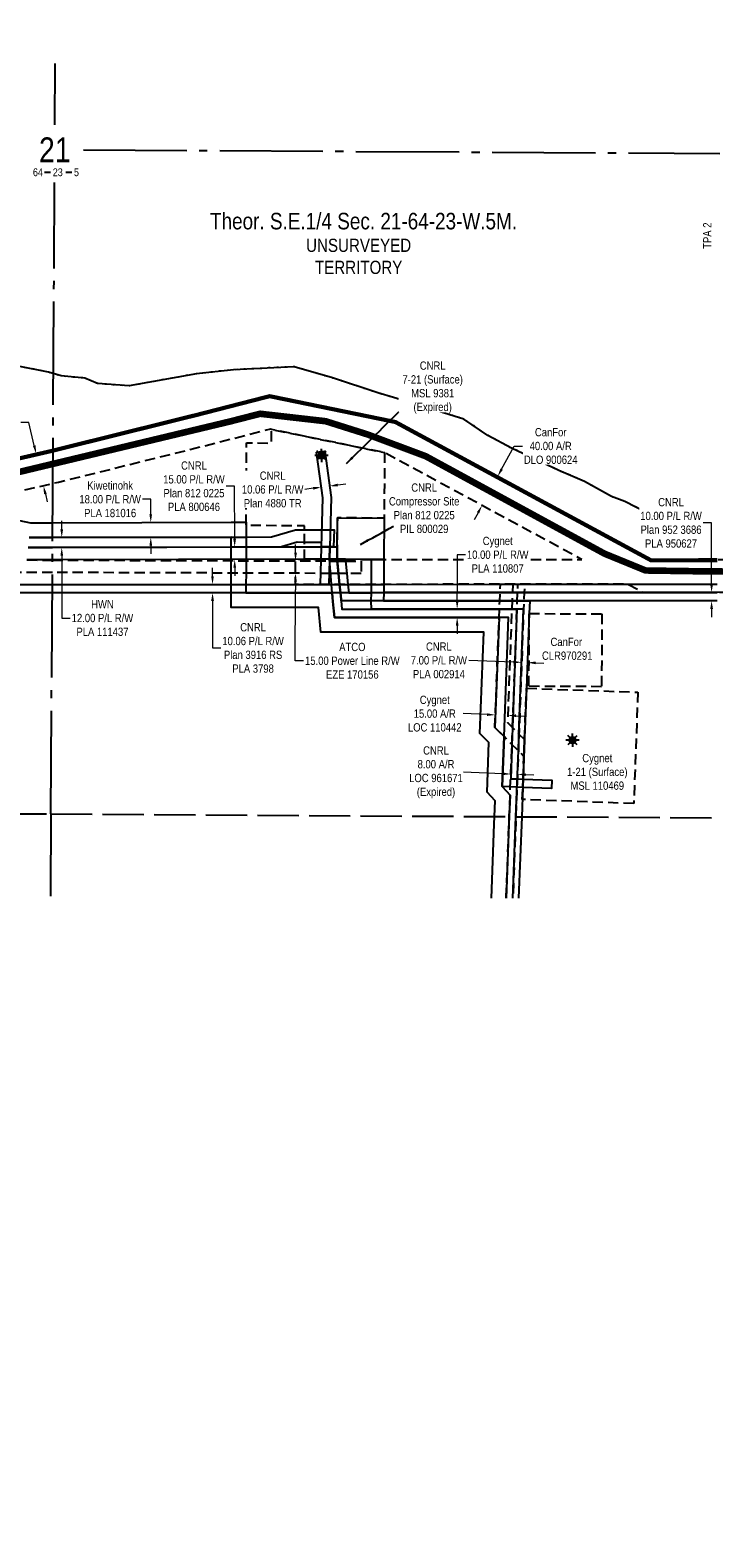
# Model space of a CAD drawing. Extents: x 454172 to 490274, y 6043290 to 6049925.
# Drawn here: x 472997 to 473825, y 6043404 to 6045208 of the extents above; entities that cross this region are included whole.
import ezdxf
from ezdxf.enums import TextEntityAlignment as Align

# ---------------------------------------------------------------- set-up
doc = ezdxf.new("R2010")
doc.units = 0
doc.header["$LTSCALE"] = 5
doc.header["$PDMODE"] = 35
doc.header["$PDSIZE"] = 5
for name, pattern in [('foc-ACCESSROAD', [3.75, 2.5, -1.25]), ('foc-FLOWLINE', [3.75, 2.5, -1.25]), ('foc-QUARTERLINE', [33, 25, -3, 2, -3]), ('foc-UNSURVEYED', [12.5, 10, -2.5]), ('foc-WHEELTRACKS', [2, 0.4, -1.6])]:
    doc.linetypes.add(name, pattern=pattern)
doc.layers.get('Defpoints').update_dxf_attribs({"color": 9})
for name, color, linetype in [('10', 1, 'Continuous'), ('9', 3, 'Continuous'), ('AS-ROADS', 254, 'Continuous'), ('C-SYMBOL', 7, 'Continuous'), ('F-AR', 190, 'foc-ACCESSROAD'), ('F-EZE', 190, 'foc-FLOWLINE'), ('F-RW', 190, 'Continuous'), ('F-WS', 190, 'foc-ACCESSROAD'), ('F-WS-S', 190, 'Continuous'), ('L-QSEC', 8, 'foc-QUARTERLINE'), ('L-SECLBL', 7, 'Continuous'), ('L-UNS-T', 3, 'Continuous'), ('L-USEC', 7, 'foc-UNSURVEYED'), ('P-PROPOSED', 10, 'Continuous'), ('T-WATER-P3', 160, 'foc-WHEELTRACKS')]:
    doc.layers.add(name, color=color, linetype=linetype)
doc.layers.add('AS-TRAPPER-T', color=7, linetype='Continuous', true_color=0xc26100)
for name, color, linetype, lineweight in [('F-AR-T', 190, 'Continuous', 9), ('F-EZE-T', 190, 'Continuous', 9), ('F-RW-T', 190, 'Continuous', 9), ('F-WS-T', 190, 'Continuous', 9)]:
    doc.layers.add(name, color=color, linetype=linetype, lineweight=lineweight)
doc.styles.add('175L', font='ARIALN.TTF', dxfattribs={"height": 20})
doc.styles.add('80CG', font='ARIALN.TTF', dxfattribs={"height": 10})
doc.styles.add('80L', font='ARIALN.TTF', dxfattribs={"height": 10})
doc.styles.add('foc-LtypeFont', font='ARIALN.TTF', dxfattribs={"height": 7.35})
doc.styles.add('SIMPLEX', font='ARIALN.TTF')
doc.linetypes.add('foc-TOPO-flowdirection-NOLINE', pattern='A,0,[">",foc-LtypeFont,S=0.3,R=0,X=0,Y=-0.945],-20,[">",foc-LtypeFont,S=0.3,R=0,X=0,Y=-0.945],0', length=20)
doc.dimstyles.new('Compass 5 000', dxfattribs={"dimscale": 5, "dimtxt": 9, "dimasz": 2, "dimexe": 0.2, "dimexo": 0.0625, "dimgap": 0.5, "dimtad": 0, "dimtih": 1, "dimtoh": 1, "dimzin": 0, "dimdsep": 46, "dimtxsty": '80CG', "dimcen": 0.1, "dimse1": 1, "dimse2": 1, "dimclrd": 256, "dimclrt": 256, "dimaunit": 1, "dimadec": 4, "dimazin": 0, "dimtfac": 0.06, "dimtofl": 0, "dimtmove": 0, "dimatfit": 1, "dimfxl": 0.2, "dimtolj": 1, "dimtzin": 0, "dimlwd": -1, "dimarcsym": 0})

# ---------------------------------------------------------------- blocks, each defined once
blk = doc.blocks.new('L-SECLBL')
at = {"layer": '9', "color": 7}
for p, q in [((-5.1, -27.8), (-12.3, -27.8)), ((20.7, -27.8), (13.5, -27.8))]:
    blk.add_line(p, q, dxfattribs=at)
at = {"layer": '10', "color": 2, "style": 'SIMPLEX'}
blk.add_attdef('SEC', text='', height=30, dxfattribs=at).set_placement((0, 0), align=Align.MIDDLE)
at = {"layer": '10', "color": 5, "style": '80L'}
blk.add_attdef('TWP', text='', height=9.5, dxfattribs=at).set_placement((-14.4, -27.4), align=Align.MIDDLE_RIGHT)
blk.add_attdef('RGE', text='', height=9.5, dxfattribs=at).set_placement((3.6, -27.4), align=Align.MIDDLE_CENTER)
blk.add_attdef('MER', text='', height=9.5, dxfattribs=at).set_placement((23.2, -27.4), align=Align.MIDDLE_LEFT)
blk = doc.blocks.new('*D149')
at = {"layer": 'Defpoints', "color": 0, "transparency": 16777216}
for p in [(473563.6, 6044667.4), (473584.6, 6044656.1), (473565.6, 6044620.9)]:
    blk.add_point(p, dxfattribs=at)
at = {"layer": 'F-AR-T', "transparency": 16777216}
for p, q in [((473568.4, 6044676.2), (473583.5, 6044704.2)), ((473583.5, 6044704.2), (473593.5, 6044704.2)), ((473539.9, 6044623.5), (473535.1, 6044614.7))]:
    blk.add_line(p, q, dxfattribs=at)
for points in [[(473566.9, 6044677), (473569.8, 6044675.4), (473563.6, 6044667.4)], [(473538.4, 6044624.2), (473541.3, 6044622.7), (473544.6, 6044632.2)]]:
    blk.add_solid(points, dxfattribs=at)
at = {"layer": 'F-AR-T', "transparency": 16777216, "insert": (473627.8, 6044704.2), "char_height": 10, "attachment_point": 5, "style": '80CG', "bg_fill": 3, "box_fill_scale": 1.1, "bg_fill_color": 256, "bg_fill_true_color": 13158600, "bg_fill_transparency": 0}
blk.add_mtext('\\A1;CanFor\\P40.00 A/R\\PDLO 900624', dxfattribs=at)
blk = doc.blocks.new('*D167')
at = {"layer": 'Defpoints', "color": 0, "transparency": 16777216}
for p in [(473561, 6044385.6), (473576, 6044385), (473560.8, 6044378.8)]:
    blk.add_point(p, dxfattribs=at)
at = {"layer": 'F-AR-T', "transparency": 16777216}
for p, q in [((473550.8, 6044379.2), (473521.7, 6044380.3)), ((473585.8, 6044377.8), (473595.8, 6044377.4))]:
    blk.add_line(p, q, dxfattribs=at)
for points in [[(473550.9, 6044380.8), (473550.7, 6044377.5), (473560.8, 6044378.8)], [(473585.8, 6044379.5), (473585.7, 6044376.1), (473575.8, 6044378.2)]]:
    blk.add_solid(points, dxfattribs=at)
at = {"layer": 'F-AR-T', "transparency": 16777216, "insert": (473487.4, 6044380.3), "char_height": 10, "attachment_point": 5, "style": '80CG'}
blk.add_mtext('\\A1;Cygnet\\P15.00 A/R\\PLOC 110442', dxfattribs=at)
blk = doc.blocks.new('*D170')
at = {"layer": 'Defpoints', "color": 0, "transparency": 16777216}
for p in [(473582.6, 6044389.4), (473590.6, 6044389.1), (473579.6, 6044307.2)]:
    blk.add_point(p, dxfattribs=at)
at = {"layer": 'F-AR-T', "transparency": 16777216}
for p, q in [((473569.6, 6044307.5), (473522.4, 6044309.3)), ((473597.5, 6044306.5), (473607.5, 6044306.1))]:
    blk.add_line(p, q, dxfattribs=at)
for points in [[(473569.6, 6044309.2), (473569.5, 6044305.9), (473579.6, 6044307.2)], [(473597.6, 6044308.1), (473597.5, 6044304.8), (473587.6, 6044306.9)]]:
    blk.add_solid(points, dxfattribs=at)
at = {"layer": 'F-AR-T', "transparency": 16777216, "insert": (473488.9, 6044309.3), "char_height": 10, "attachment_point": 5, "style": '80CG'}
blk.add_mtext('\\A1;CNRL\\P8.00 A/R\\PLOC 961671\\P(Expired)', dxfattribs=at)
blk = doc.blocks.new('*D171')
at = {"layer": 'Defpoints', "color": 0, "transparency": 16777216}
for p in [(473004.7, 6044694.9), (472923.2, 6044676.2), (472932.2, 6044637.2)]:
    blk.add_point(p, dxfattribs=at)
at = {"layer": 'F-AR-T', "transparency": 16777216}
for p, q in [((472996, 6044732.6), (472986, 6044732.6)), ((473002.4, 6044704.7), (472996, 6044732.6)), ((473015.9, 6044646.2), (473018.1, 6044636.5))]:
    blk.add_line(p, q, dxfattribs=at)
for points in [[(473004.1, 6044705), (473000.8, 6044704.3), (473004.7, 6044694.9)], [(473017.5, 6044646.6), (473014.2, 6044645.8), (473013.6, 6044656)]]:
    blk.add_solid(points, dxfattribs=at)
at = {"layer": 'F-AR-T', "transparency": 16777216, "insert": (472951.7, 6044732.6), "char_height": 10, "attachment_point": 5, "style": '80CG'}
blk.add_mtext('\\A1;CanFor\\P40.00 A/R\\PDLO 900624', dxfattribs=at)
blk = doc.blocks.new('*D43')
at = {"layer": 'Defpoints', "color": 0, "transparency": 16777216}
for p in [(473278.6, 6044565.3), (473278.5, 6044550.3), (473318.8, 6044550.2)]:
    blk.add_point(p, dxfattribs=at)
at = {"layer": 'F-EZE-T', "transparency": 16777216}
for p, q in [((473318.9, 6044575.2), (473318.9, 6044585.2)), ((473318.4, 6044444.3), (473318.7, 6044530.2)), ((473318.8, 6044540.2), (473318.7, 6044530.2)), ((473328.4, 6044444.3), (473318.4, 6044444.3))]:
    blk.add_line(p, q, dxfattribs=at)
for points in [[(473317.2, 6044575.2), (473320.5, 6044575.2), (473318.8, 6044565.2)], [(473317.1, 6044540.2), (473320.4, 6044540.2), (473318.8, 6044550.2)]]:
    blk.add_solid(points, dxfattribs=at)
at = {"layer": 'F-EZE-T', "transparency": 16777216, "insert": (473387.6, 6044444.3), "char_height": 10, "attachment_point": 5, "style": '80CG'}
blk.add_mtext('\\A1;ATCO\\P15.00 Power Line R/W\\PEZE 170156', dxfattribs=at)
blk = doc.blocks.new('*D80')
at = {"layer": 'Defpoints', "color": 0, "transparency": 16777216}
for p in [(473167.4, 6044536.6), (473167.4, 6044526.6), (473218.3, 6044526.6)]:
    blk.add_point(p, dxfattribs=at)
at = {"layer": 'F-RW-T', "transparency": 16777216}
for p, q in [((473218.3, 6044546.6), (473218.3, 6044556.6)), ((473218.3, 6044516.6), (473218.3, 6044459.8)), ((473218.3, 6044459.8), (473228.3, 6044459.8))]:
    blk.add_line(p, q, dxfattribs=at)
for points in [[(473219.9, 6044546.6), (473216.6, 6044546.6), (473218.3, 6044536.6)], [(473220, 6044516.6), (473216.6, 6044516.6), (473218.3, 6044526.6)]]:
    blk.add_solid(points, dxfattribs=at)
at = {"layer": 'F-RW-T', "transparency": 16777216, "insert": (473267.4, 6044459.8), "char_height": 10, "attachment_point": 5, "style": '80CG'}
blk.add_mtext('\\A1;CNRL\\P10.06 P/L R/W\\PPlan 3916 RS\\PPLA 3798', dxfattribs=at)
blk = doc.blocks.new('*D81')
at = {"layer": 'Defpoints', "color": 0, "transparency": 16777216}
for p in [(473279.5, 6044581.9), (473245.1, 6044567), (473279.5, 6044567.1)]:
    blk.add_point(p, dxfattribs=at)
at = {"layer": 'F-RW-T', "transparency": 16777216}
for p, q in [((473244.9, 6044655.5), (473234.9, 6044655.5)), ((473245.1, 6044591.9), (473244.9, 6044655.5)), ((473245.1, 6044557), (473245.2, 6044547))]:
    blk.add_line(p, q, dxfattribs=at)
for points in [[(473246.7, 6044591.9), (473243.4, 6044591.9), (473245.1, 6044581.9)], [(473246.8, 6044557), (473243.5, 6044557), (473245.1, 6044567)]]:
    blk.add_solid(points, dxfattribs=at)
at = {"layer": 'F-RW-T', "transparency": 16777216, "insert": (473195.8, 6044655.5), "char_height": 10, "attachment_point": 5, "style": '80CG'}
blk.add_mtext('\\A1;CNRL\\P15.00 P/L R/W\\PPlan 812 0225\\PPLA 800646', dxfattribs=at)
blk = doc.blocks.new('*D92')
at = {"layer": 'Defpoints', "color": 0, "transparency": 16777216}
for p in [(473592.4, 6044438.5), (473599.5, 6044438.3), (473599.6, 6044442.1)]:
    blk.add_point(p, dxfattribs=at)
at = {"layer": 'F-RW-T', "transparency": 16777216}
for p, q in [((473582.6, 6044442.8), (473528.7, 6044444.8)), ((473609.6, 6044441.8), (473619.6, 6044441.4))]:
    blk.add_line(p, q, dxfattribs=at)
for points in [[(473582.7, 6044444.4), (473582.5, 6044441.1), (473592.6, 6044442.4)], [(473609.7, 6044443.4), (473609.5, 6044440.1), (473599.6, 6044442.1)]]:
    blk.add_solid(points, dxfattribs=at)
at = {"layer": 'F-RW-T', "transparency": 16777216, "insert": (473492.4, 6044444.8), "char_height": 10, "attachment_point": 5, "style": '80CG', "bg_fill": 3, "box_fill_scale": 1.1, "bg_fill_color": 256, "bg_fill_true_color": 13158600, "bg_fill_transparency": 0}
blk.add_mtext('\\A1;CNRL\\P7.00 P/L R/W\\PPLA 002914', dxfattribs=at)
blk = doc.blocks.new('*D95')
at = {"layer": 'Defpoints', "color": 0, "transparency": 16777216}
for p in [(473065.6, 6044611.5), (473065.6, 6044593.5), (473143.5, 6044593.7)]:
    blk.add_point(p, dxfattribs=at)
at = {"layer": 'F-RW-T', "transparency": 16777216}
for p, q in [((473143.4, 6044639.7), (473133.4, 6044639.7)), ((473143.5, 6044621.7), (473143.4, 6044639.7)), ((473143.6, 6044583.7), (473143.6, 6044573.7))]:
    blk.add_line(p, q, dxfattribs=at)
for points in [[(473145.1, 6044621.7), (473141.8, 6044621.7), (473143.5, 6044611.7)], [(473145.2, 6044583.7), (473141.9, 6044583.7), (473143.5, 6044593.7)]]:
    blk.add_solid(points, dxfattribs=at)
at = {"layer": 'F-RW-T', "transparency": 16777216, "insert": (473094.3, 6044639.7), "char_height": 10, "attachment_point": 5, "style": '80CG'}
blk.add_mtext('\\A1;Kiwetinohk\\P18.00 P/L R/W\\PPLA 181016', dxfattribs=at)
blk = doc.blocks.new('*D96')
at = {"layer": 'Defpoints', "color": 0, "transparency": 16777216}
for p in [(473350, 6044654.7), (473360, 6044656.1), (473360, 6044655.7)]:
    blk.add_point(p, dxfattribs=at)
at = {"layer": 'F-RW-T', "transparency": 16777216}
for p, q in [((473369.9, 6044657.1), (473379.8, 6044658.4)), ((473340.1, 6044653), (473330.2, 6044651.6))]:
    blk.add_line(p, q, dxfattribs=at)
for points in [[(473339.9, 6044654.6), (473340.4, 6044651.3), (473350, 6044654.3)], [(473369.7, 6044658.7), (473370.1, 6044655.4), (473360, 6044655.7)]]:
    blk.add_solid(points, dxfattribs=at)
at = {"layer": 'F-RW-T', "transparency": 16777216, "insert": (473291.1, 6044651.6), "char_height": 10, "attachment_point": 5, "style": '80CG', "bg_fill": 3, "box_fill_scale": 1.1, "bg_fill_color": 256, "bg_fill_true_color": 13158600, "bg_fill_transparency": 0}
blk.add_mtext('\\A1;CNRL\\P10.06 P/L R/W\\PPlan 4880 TR', dxfattribs=at)
blk = doc.blocks.new('*D98')
at = {"layer": 'Defpoints', "color": 0, "transparency": 16777216}
for p in [(473784.4, 6044527), (473784.4, 6044517), (473822.6, 6044527)]:
    blk.add_point(p, dxfattribs=at)
at = {"layer": 'F-RW-T', "transparency": 16777216}
for p, q in [((473822.6, 6044611.2), (473812.6, 6044611.2)), ((473822.6, 6044537), (473822.6, 6044611.2)), ((473822.6, 6044507), (473822.6, 6044497))]:
    blk.add_line(p, q, dxfattribs=at)
for points in [[(473824.3, 6044537), (473820.9, 6044537), (473822.6, 6044527)], [(473824.3, 6044507), (473821, 6044507), (473822.6, 6044517)]]:
    blk.add_solid(points, dxfattribs=at)
at = {"layer": 'F-RW-T', "transparency": 16777216, "insert": (473773.5, 6044611.2), "char_height": 10, "attachment_point": 5, "style": '80CG', "bg_fill": 3, "box_fill_scale": 1.1, "bg_fill_color": 256, "bg_fill_true_color": 13158600, "bg_fill_transparency": 0}
blk.add_mtext('\\A1;CNRL\\P10.00 P/L R/W\\PPlan 952 3686\\PPLA 950627', dxfattribs=at)
blk = doc.blocks.new('*D100')
at = {"layer": 'Defpoints', "color": 0, "transparency": 16777216}
for p in [(473514.5, 6044506.8), (473515.1, 6044506.8), (473515.2, 6044496.8)]:
    blk.add_point(p, dxfattribs=at)
at = {"layer": 'F-RW-T', "transparency": 16777216}
for p, q in [((473524.5, 6044572.6), (473514.5, 6044572.6)), ((473514.5, 6044572.6), (473514.5, 6044526.8)), ((473514.5, 6044516.8), (473514.5, 6044526.8)), ((473514.5, 6044486.8), (473514.6, 6044476.8))]:
    blk.add_line(p, q, dxfattribs=at)
for points in [[(473516.2, 6044516.8), (473512.9, 6044516.8), (473514.5, 6044506.8)], [(473516.2, 6044486.8), (473512.9, 6044486.8), (473514.5, 6044496.8)]]:
    blk.add_solid(points, dxfattribs=at)
at = {"layer": 'F-RW-T', "transparency": 16777216, "insert": (473563.6, 6044572.6), "char_height": 10, "attachment_point": 5, "style": '80CG', "bg_fill": 3, "box_fill_scale": 1.1, "bg_fill_color": 256, "bg_fill_true_color": 13158600, "bg_fill_transparency": 0}
blk.add_mtext('\\A1;Cygnet\\P10.00 P/L R/W\\PPLA 110807', dxfattribs=at)
blk = doc.blocks.new('*D104')
at = {"layer": 'Defpoints', "color": 0, "transparency": 16777216}
for p in [(473035.7, 6044593.5), (473091.5, 6044593.6), (473091.6, 6044581.5)]:
    blk.add_point(p, dxfattribs=at)
at = {"layer": 'F-RW-T', "transparency": 16777216}
for p, q in [((473035.7, 6044603.5), (473035.7, 6044613.5)), ((473035.8, 6044571.4), (473036, 6044496)), ((473036, 6044496), (473046, 6044496))]:
    blk.add_line(p, q, dxfattribs=at)
for points in [[(473037.4, 6044603.5), (473034, 6044603.5), (473035.7, 6044593.5)], [(473037.4, 6044571.4), (473034.1, 6044571.4), (473035.7, 6044581.4)]]:
    blk.add_solid(points, dxfattribs=at)
at = {"layer": 'F-RW-T', "transparency": 16777216, "insert": (473085, 6044496), "char_height": 10, "attachment_point": 5, "style": '80CG', "bg_fill": 3, "box_fill_scale": 1.1, "bg_fill_color": 256, "bg_fill_true_color": 13158600, "bg_fill_transparency": 0}
blk.add_mtext('\\A1;HWN\\P12.00 P/L R/W\\PPLA 111437', dxfattribs=at)
blk = doc.blocks.new('GAS')
h = blk.add_hatch(color=255)
h.dxf.hatch_style = 1
edge = h.paths.add_edge_path()
edge.add_arc((0, 0), 0.9, 0, 360)
for p, q in [((-0.81, 0), (-1.62, 0)), ((-0.57, 0.57), (-1.14, 1.14)), ((0, 0.81), (0, 1.62)), ((0.57, 0.57), (1.14, 1.14)), ((1.62, 0), (0.81, 0)), ((-0.57, -0.57), (-1.14, -1.14)), ((0, -0.81), (0, -1.62)), ((1.14, -1.14), (0.57, -0.57))]:
    blk.add_line(p, q)
blk.add_circle((0, 0), 0.8)

msp = doc.modelspace()

# ---------------------------------------------------------------- linework, layer by layer
at = {"layer": 'AS-ROADS', "const_width": 7.996, "flags": 128}
msp.add_lwpolyline([(475014.156, 6044542.833), (473805.857, 6044552.612), (473742.691, 6044553.562), (473692.823, 6044573.975), (473476.563, 6044691.804), (473406.347, 6044718.087), (473355.253, 6044734.215), (473275.899, 6044743.22), (473239.745, 6044733.961), (472887.734, 6044649.713), (472501.795, 6044510.218), (472450.745, 6044482.161), (472256.642, 6044412.51), (472188, 6044383.92), (472034.219, 6044245.142), (471961.318, 6044195.626), (471873.739, 6044176.307), (471843.238, 6044174.797), (471749.922, 6044193.513), (471535.036, 6044232.499), (471412.928, 6044293.134), (471330.997, 6044368.73)], dxfattribs=at)
at = {"layer": 'F-AR', "flags": 128}
for points in [[(459735.175, 6046472.34), (459774.96, 6046470.4), (459823.646, 6046470.097), (459925.381, 6046469.465), (459932.458, 6046469.421), (459936.768, 6046469.394), (459942.957, 6046469.356), (459994.91, 6046469.033), (460052.536, 6046468.675), (460105.19, 6046463.254), (460157.155, 6046453.884), (460158.304, 6046453.677), (460261.824, 6046420.316), (460797.913, 6046230.963), (460822.759, 6046222.187), (460827.977, 6046219.713), (460916.183, 6046177.888), (461045.505, 6046113.108), (461099.932, 6046080.751), (461124.886, 6046062.712), (461216.997, 6045981.245), (461251.406, 6045950.816), (461259.016, 6045944.093), (461345.536, 6045859.476), (461375.492, 6045835.418), (461428.401, 6045802.394), (461479.79, 6045777.726), (461534.36, 6045764.688), (461619.044, 6045749.756), (461814.875, 6045715.227), (461915.656, 6045708.426), (462423.761, 6045699.044), (462442.87, 6045698.692), (462453.917, 6045698.515), (463248.913, 6045685.843), (463317.549, 6045684.749), (463702.444, 6045680.703), (463732.663, 6045680.385), (464053.993, 6045677.019), (464084.151, 6045676.703), (464515.596, 6045672.175), (464879.165, 6045666.676), (465143.009, 6045662.68), (465152.923, 6045662.53), (465153.331, 6045662.524), (465182.584, 6045662.08), (465183.003, 6045662.073), (465573.803, 6045656.171), (465684.201, 6045652.454), (465714.354, 6045651.439), (465884.808, 6045645.7), (465933.897, 6045641.752), (465954.122, 6045640.125), (465968.064, 6045639.004), (466110.718, 6045616.357), (466232.285, 6045592.456), (466293.194, 6045573.45), (466350.716, 6045546.368), (466507.95, 6045445.747), (466594.144, 6045390.588), (466745.816, 6045288.977), (466762.721, 6045277.652), (467025.394, 6045101.681), (467087.104, 6045060.349), (467309.365, 6044914.084), (467339.385, 6044894.327), (467728.301, 6044638.386), (467743.255, 6044628.546), (467745.892, 6044626.81), (467752.485, 6044622.473), (467793.584, 6044595.429), (467845.945, 6044568.641), (467900.55, 6044551.287), (467938.354, 6044546.349), (467978.293, 6044545.527), (468024.119, 6044548.14), (468035.75, 6044548.803), (468071.187, 6044550.825), (468112.757, 6044553.196), (468131.041, 6044554.239), (468132.24, 6044554.307), (468153.563, 6044555.523), (468157.43, 6044555.828), (468161.336, 6044556.263), (468167.473, 6044556.317), (468171.313, 6044556.536), (468174.345, 6044556.709), (468303.293, 6044560.119), (468430.81, 6044559.982), (468465.902, 6044560.029), (468485.905, 6044560.056), (468487.2, 6044560.057), (468502.551, 6044560.077), (468510.737, 6044560.088), (468803.155, 6044560.478), (468937.6, 6044562.493), (468967.763, 6044562.945), (469065.756, 6044564.413), (469123.955, 6044561.589), (469189.86, 6044548.101), (469205.381, 6044544.699), (469210.287, 6044543.92), (469220.837, 6044541.761), (469225.742, 6044540.757), (469232.158, 6044539.28), (469233.443, 6044538.984), (469243.805, 6044536.597), (469253.746, 6044534.307), (469259.321, 6044533.224), (469473.288, 6044483.745), (469574.269, 6044455.441), (469615.74, 6044437.26), (469687.161, 6044389.61), (469761.493, 6044331.457), (469783.141, 6044314.521), (469816.413, 6044297.391), (469851.582, 6044286.323), (469910.125, 6044278.03), (470011.614, 6044279.417), (470113.383, 6044284.719), (470233.973, 6044299.668), (470332.224, 6044320.007), (470387.864, 6044341.598), (470564.763, 6044440.023), (470567.529, 6044441.21), (470597.772, 6044454.18), (470624.653, 6044465.708), (470686.271, 6044483.949), (470729.292, 6044490.305), (470808.667, 6044494.132), (470830.849, 6044495.202), (470836.271, 6044495.464), (470841.127, 6044495.993), (470865.943, 6044498.701), (470872.415, 6044499.407), (470876.603, 6044499.853), (470880.122, 6044500.249), (470892.012, 6044501.546), (470961.785, 6044509.162), (471020.537, 6044515.574), (471082.957, 6044520.184), (471126.231, 6044519.847), (471156.853, 6044514.998), (471169.302, 6044513.026), (471204.737, 6044500.296), (471243.436, 6044478.237), (471292.701, 6044437.934), (471392.362, 6044345.525), (471425.647, 6044314.663), (471455.812, 6044294.914), (471489.51, 6044277.067), (471515.465, 6044267.611), (471525.028, 6044264.134), (471584.217, 6044251.304), (471683.929, 6044228.508), (471687.731, 6044227.838), (471821.254, 6044204.513), (471821.823, 6044204.425), (471834.497, 6044203.636), (471836.144, 6044203.534), (471838.021, 6044203.415), (471849.462, 6044202.702), (471874.97, 6044201.134), (471905.821, 6044204.176), (471952.393, 6044220.804), (471988.57, 6044243.411), (472013.114, 6044264.733), (472130.92, 6044367.104), (472173.652, 6044399.527), (472198.095, 6044412.291), (472228.331, 6044424.911), (472229.428, 6044425.37), (472324.11, 6044461.047), (472388.795, 6044485.098), (472520.129, 6044533.932), (472525.69, 6044535.998), (472542.901, 6044542.398), (472562.284, 6044549.453), (472585.909, 6044558.391), (472592.401, 6044560.623), (472615.177, 6044569.274), (472636.706, 6044577.314), (472672.536, 6044590.696), (472726.218, 6044610.747), (472845.216, 6044655.196), (472885.896, 6044667.613), (473022.597, 6044699.048), (473025.193, 6044699.692), (473200.886, 6044743.302), (473287.425, 6044765.536), (473440.117, 6044734.159), (473749.357, 6044566.947), (473829.694, 6044566.989), (473859.855, 6044567.008), (474228.29, 6044567.23), (474351.252, 6044566), (474378.468, 6044565.729), (474421.057, 6044565.307), (474437.185, 6044565.147), (474655.091, 6044562.999), (475108.206, 6044558.523), (475109.282, 6044558.532), (475128.812, 6044558.79), (475140.12, 6044558.934), (475143.548, 6044558.974), (475192.998, 6044559.606), (475281.483, 6044546.949), (475400.705, 6044504.667), (475459.954, 6044478.12), (475490.043, 6044464.638), (475504.583, 6044458.123), (475596.033, 6044441.011), (475662.25, 6044441.498), (475746.6, 6044455.938), (476025.056, 6044546.381), (476143.581, 6044554.353), (476148.588, 6044554.56), (476183.806, 6044557.031), (476237.789, 6044555.497), (476254.302, 6044555.031), (476261.439, 6044554.83), (476264.299, 6044554.745), (476285.771, 6044554.135), (476932.029, 6044535.774), (477068.574, 6044537.823), (477090.991, 6044536.11), (477121.14, 6044533.807), (477346.82, 6044516.564), (477414.833, 6044514.458), (477467.959, 6044515.367), (477623.19, 6044545.329), (477819.006, 6044549.6), (477882.821, 6044547.375), (477916.551, 6044543.243), (478117.075, 6044518.685), (478342.582, 6044431.397), (478371.608, 6044423.243), (478483.871, 6044403.53), (478721.231, 6044379.659), (478751.377, 6044376.627), (478768.899, 6044374.865), (478791.642, 6044372.578), (478854.731, 6044366.233), (478874.651, 6044364.23), (478885.291, 6044363.16), (479004.406, 6044356.061), (479139.039, 6044348.004), (479558.838, 6044337.336), (479612.179, 6044335.981), (479671.347, 6044337.727), (479689.056, 6044340.577), (479769.55, 6044361.111), (479812.597, 6044365.159), (480063.121, 6044371.307), (480151.135, 6044371.357), (480182.259, 6044369.923), (480324.844, 6044357.216), (480376.622, 6044350.85), (480406.757, 6044347.145), (480509.088, 6044334.563), (480576.879, 6044318.02), (480595.379, 6044313.505), (480638.022, 6044303.099), (480736.949, 6044282.979), (481062.233, 6044266.714), (481204.451, 6044266.143), (481279.357, 6044265.842), (481363.634, 6044261.089), (481441.797, 6044252.633), (481484.233, 6044244.683), (481536.865, 6044228.253), (481555.176, 6044222.547), (481593.081, 6044200.767), (481633.538, 6044171.403), (481647.919, 6044160.966), (481648.412, 6044160.521), (481695.438, 6044118.098), (481726.906, 6044083.605), (482010.01, 6043733.136), (482027.657, 6043711.291), (482039.988, 6043697.687), (482096.216, 6043635.659), (482113.388, 6043621.418), (482133.709, 6043610.454), (482152.336, 6043603.604), (482227.603, 6043586.802), (482337.784, 6043549.778), (482479.255, 6043461.675), (482497.85, 6043453.073), (482519.676, 6043448.142), (482548.126, 6043444.715), (482584.857, 6043450.883), (482602.295, 6043464.052), (482741.67, 6043501.636), (482764.916, 6043507.905), (482773.931, 6043510.336), (482828.57, 6043530.12), (482828.476, 6043505.794), (482828.449, 6043498.563), (482828.406, 6043487.542), (482822.467, 6043485.399), (482785.195, 6043471.956), (482620.247, 6043427.484), (482610.76, 6043420.314), (482602.141, 6043413.811), (482548.966, 6043404.249), (482513.174, 6043408.625), (482484.91, 6043415.01), (482472.352, 6043420.811), (482460.223, 6043426.43), (482444.539, 6043436.198), (482414.186, 6043455.1), (482320.632, 6043513.362), (482216.867, 6043548.235), (482141.031, 6043565.164), (482117.234, 6043573.916), (482091.184, 6043587.971), (482068.704, 6043606.483), (482039.685, 6043638.494), (482009.695, 6043671.578), (481997.275, 6043685.28), (481696.57, 6044057.539), (481667.215, 6044089.716), (481622.717, 6044129.859), (481571.319, 6044167.163), (481539.07, 6044185.693), (481511.112, 6044194.416), (481474.565, 6044205.819), (481435.953, 6044212.999), (481382.463, 6044218.839), (481375.289, 6044219.616), (481373.204, 6044219.841), (481360.356, 6044221.231), (481347.689, 6044221.946), (481278.165, 6044225.867), (481204.214, 6044226.164), (481061.176, 6044226.738), (480991.13, 6044230.234), (480731.945, 6044243.199), (480629.002, 6044264.148), (480501.907, 6044295.163), (480406.485, 6044306.897), (480376.351, 6044310.603), (480320.651, 6044317.452), (480179.943, 6044329.991), (480150.865, 6044331.393), (480063.013, 6044331.317), (479814.903, 6044325.221), (479776.405, 6044321.6), (479697.19, 6044301.392), (479675.129, 6044297.841), (479612.273, 6044295.987), (479558.611, 6044297.35), (479137.351, 6044308.054), (479002.25, 6044316.139), (478882.489, 6044323.268), (478872.291, 6044324.294), (478852.372, 6044326.296), (478751.193, 6044336.468), (478721.047, 6044339.499), (478478.515, 6044363.881), (478362.746, 6044384.204), (478329.93, 6044393.425), (478107.278, 6044479.607), (477916.36, 6044502.989), (477879.686, 6044507.481), (477818.736, 6044509.606), (477627.445, 6044505.431), (477472.128, 6044475.453), (477414.554, 6044474.469), (477344.675, 6044476.632), (477197.349, 6044487.875), (477177.416, 6044489.398), (477120.943, 6044493.726), (477090.794, 6044496.03), (477067.347, 6044497.821), (476931.804, 6044495.787), (476285.568, 6044514.147), (476263.594, 6044514.766), (476253.598, 6044515.055), (476184.533, 6044517.017), (476151.845, 6044514.824), (476146.858, 6044514.49), (476133.208, 6044513.574), (476032.723, 6044506.833), (476002.368, 6044496.973), (475983.233, 6044490.758), (475756.223, 6044417.027), (475665.822, 6044401.547), (475592.499, 6044401.002), (475492.596, 6044419.69), (475489.812, 6044420.937), (475459.723, 6044434.418), (475385.845, 6044467.518), (475271.835, 6044507.952), (475190.53, 6044519.565), (475140.274, 6044518.931), (475123.457, 6044518.717), (475120.03, 6044518.675), (475108.666, 6044518.532), (475103.701, 6044518.543), (475089.357, 6044518.611), (475078.177, 6044518.725), (474654.872, 6044522.958), (474420.659, 6044525.299), (474404.494, 6044525.461), (474228.105, 6044527.225), (473859.629, 6044527.002), (473829.468, 6044526.985), (473739.445, 6044526.93), (473720.786, 6044536.956), (473719.059, 6044536.956), (473596.1, 6044536.874), (473588.093, 6044536.868), (473585.267, 6044536.868), (473581.884, 6044536.866), (473566.879, 6044536.852), (473563.055, 6044536.854), (473425.64, 6044536.767), (473410.666, 6044536.758), (473382.176, 6044536.74), (473372.132, 6044536.733), (473362.277, 6044536.728), (473359.16, 6044536.728), (473349.102, 6044536.722), (473339.053, 6044536.715), (473318.775, 6044536.701), (473318.764, 6044550.183), (473318.752, 6044565.176), (473318.75, 6044567.17), (473329.585, 6044567.198), (473339.869, 6044567.203), (473349.892, 6044567.207), (473359.14, 6044567.218), (473359.95, 6044567.212), (473369.177, 6044567.168), (473379.225, 6044567.088), (473410.859, 6044566.901), (473425.846, 6044566.814), (473665.393, 6044566.908), (473426.485, 6044696.165), (473289.622, 6044724.346), (473288.427, 6044724.515), (473210.676, 6044704.54), (473031.893, 6044660.163), (473024.953, 6044658.567), (472896.224, 6044628.965), (472858.059, 6044617.316), (472853.502, 6044615.613), (472799.801, 6044595.556), (472763.998, 6044582.181), (472722.826, 6044566.804), (472719.17, 6044565.438), (472707.863, 6044561.214), (472689.153, 6044554.226), (472665.057, 6044545.227), (472628.903, 6044531.724), (472622.464, 6044529.33), (472337.632, 6044423.424), (472243.934, 6044388.101), (472228.075, 6044382.397), (472215.784, 6044377.976), (472197.824, 6044367.249), (472195.137, 6044365.643), (472156.147, 6044336.06), (472073.668, 6044264.387), (472012.425, 6044211.174), (471969.911, 6044184.607), (471914.649, 6044164.876), (471875.631, 6044161.023), (471870.489, 6044161.338), (471857.944, 6044162.12), (471839.134, 6044163.287), (471817.001, 6044164.671), (471676.473, 6044189.196), (471576.039, 6044212.169), (471513.903, 6044225.637), (471473.237, 6044240.445), (471435.463, 6044260.451), (471423.705, 6044268.148), (471400.932, 6044283.057), (471392.026, 6044291.315), (471266.427, 6044407.775), (471220.721, 6044445.167), (471187.953, 6044463.844), (471159.329, 6044474.129), (471122.93, 6044479.892), (471084.276, 6044480.193), (471024.179, 6044475.755), (470885.747, 6044460.646), (470874.126, 6044459.378), (470870.332, 6044458.956), (470866.419, 6044458.537), (470859.639, 6044457.797), (470839.406, 6044455.589), (470835.169, 6044455.385), (470824.936, 6044454.892), (470733.186, 6044450.467), (470694.91, 6044444.812), (470638.253, 6044428.04), (470597.494, 6044410.56), (470582.407, 6044404.089), (470567.239, 6044395.65), (470404.895, 6044305.322), (470343.586, 6044281.532), (470309.959, 6044274.564), (470240.495, 6044260.191), (470116.886, 6044244.869), (470012.927, 6044239.452), (469907.579, 6044238.011), (469842.717, 6044247.2), (469801.151, 6044260.282), (469767.298, 6044277.711), (469761.483, 6044280.705), (469761.163, 6044280.955), (469663.716, 6044357.192), (469596.473, 6044402.055), (469560.782, 6044417.701), (469463.401, 6044444.996), (469264.418, 6044490.822), (469254.03, 6044493.215), (469248.854, 6044494.407), (469238.502, 6044496.792), (469225.881, 6044499.699), (469217.246, 6044501.688), (469210.365, 6044503.096), (469194.876, 6044506.267), (469118.949, 6044521.806), (469065.086, 6044524.419), (468967.494, 6044522.957), (468937.332, 6044522.505), (468803.481, 6044520.499), (468504.324, 6044520.1), (468496.272, 6044520.09), (468481.174, 6044520.068), (468431.092, 6044520.003), (468302.71, 6044520.134), (468205.609, 6044517.541), (468195.361, 6044517.267), (468191.263, 6044517.158), (468175.739, 6044516.743), (468171.331, 6044516.492), (468168.252, 6044516.316), (468161.337, 6044516.01), (468131.964, 6044514.247), (468097.387, 6044512.275), (468061.947, 6044510.253), (468050.316, 6044509.59), (467979.021, 6044505.524), (467935.344, 6044506.423), (467891.837, 6044512.105), (467830.683, 6044531.542), (467773.431, 6044560.832), (467719.513, 6044596.312), (467712.92, 6044600.648), (467710.283, 6044602.385), (467695.329, 6044612.223), (467339.048, 6044846.69), (467309.027, 6044866.446), (467064.989, 6045027.043), (466952.716, 6045102.247), (466572.241, 6045357.139), (466507.607, 6045398.502), (466331.346, 6045511.299), (466278.656, 6045536.106), (466222.446, 6045553.646), (466103.725, 6045576.987), (465963.32, 6045599.278), (465882.57, 6045605.772), (465714.057, 6045611.446), (465683.904, 6045612.462), (465583.938, 6045615.831), (465572.855, 6045616.202), (465522.515, 6045616.962), (464878.86, 6045626.698), (464515.072, 6045632.199), (464083.839, 6045636.725), (464053.681, 6045637.041), (463317.021, 6045644.773), (463248.594, 6045645.864), (462453.591, 6045658.536), (462442.182, 6045658.718), (462423.435, 6045659.064), (461913.94, 6045668.471), (461810.044, 6045675.483), (461618.706, 6045709.221), (461526.237, 6045725.525), (461466.342, 6045739.834), (461409.108, 6045767.309), (461352.309, 6045802.76), (461318.979, 6045829.528), (461231.779, 6045914.809), (461190.519, 6045951.291), (461156.109, 6045981.721), (461099.872, 6046031.463), (461077.963, 6046047.301), (461026.312, 6046078.007), (460898.663, 6046141.95), (460827.602, 6046175.645), (460807.496, 6046185.179), (460797.552, 6046188.691), (460249.033, 6046382.434), (460148.582, 6046414.806), (460099.588, 6046423.64), (460050.359, 6046428.709), (459994.562, 6046429.056), (459773.875, 6046430.428), (459729.022, 6046432.585), (459685.854, 6046444.031), (459646.574, 6046465.313), (459625.177, 6046483.098), (459622.176, 6046485.592), (459611.502, 6046494.361), (459606.812, 6046498.362), (459607.56, 6046498.982), (459622.127, 6046511.008), (459637.195, 6046525.102), (459641.888, 6046521.194), (459652.559, 6046512.324), (459655.336, 6046510.016), (459669.091, 6046498.583), (459700.708, 6046481.454), (459707.368, 6046479.688), (459735.175, 6046472.34)], [(473595.648, 6044336.061), (473595.366, 6044328.462), (473588.613, 6044335.212), (473580.882, 6044342.941), (473571.244, 6044352.577), (473560.199, 6044363.619), (473565.337, 6044496.835), (473565.722, 6044506.828), (473566.107, 6044516.822), (473566.493, 6044526.825), (473566.879, 6044536.85), (473581.884, 6044536.866), (473581.497, 6044526.835), (473581.111, 6044516.83), (473580.726, 6044506.837), (473575.433, 6044369.589), (473581.642, 6044363.381), (473589.372, 6044355.653), (473596.125, 6044348.903), (473595.648, 6044336.061)]]:
    msp.add_lwpolyline(points, close=True, dxfattribs=at)
msp.add_lwpolyline([(473573.964, 6044156.915), (473577.636, 6044255.646), (473580.281, 6044326.773), (473580.647, 6044336.619), (473581.205, 6044351.609), (473586.977, 6044506.84), (473587.349, 6044516.834), (473587.721, 6044526.839), (473588.093, 6044536.867), (473596.1, 6044536.872), (473595.727, 6044526.844), (473595.355, 6044516.839), (473594.983, 6044506.844), (473589.211, 6044351.312), (473588.654, 6044336.322), (473588.289, 6044326.481), (473585.658, 6044255.6), (473581.981, 6044156.876)], dxfattribs=at)
at = {"layer": 'F-EZE'}
msp.add_lwpolyline([(472993.496, 6044566.294), (473024.415, 6044566.157), (473360.115, 6044565.04), (473369.387, 6044565.009), (473379.43, 6044564.976), (473398.185, 6044564.915), (473398.185, 6044564.915), (473398.135, 6044549.922), (473380.888, 6044549.979), (473370.844, 6044550.012), (473361.26, 6044550.043), (473024.327, 6044551.165), (472945.893, 6044551.425)], dxfattribs=at)
at = {"layer": 'F-RW', "flags": 128}
msp.add_lwpolyline([(473344.214, 6044696.614), (473354.173, 6044697.984), (473361.893, 6044641.987), (473359.16, 6044536.735), (473349.103, 6044536.728), (473351.822, 6044641.43)], close=True, dxfattribs=at)
at = {"layer": 'F-RW'}
for points in [[(472957.332, 6044619.586), (472997.957, 6044611.358), (473024.678, 6044611.424), (473240.992, 6044611.964), (473258.98, 6044611.998), (473258.968, 6044607.952), (473258.943, 6044594.017), (473258.918, 6044581.899), (473258.887, 6044567.018), (473258.883, 6044565.374), (473258.852, 6044550.381), (473258.823, 6044536.663), (473258.802, 6044526.618), (473338.785, 6044526.67), (473348.851, 6044526.676), (473363.052, 6044526.685), (473363.114, 6044525.957), (473364.091, 6044515.785), (473365.873, 6044496.718), (473375.91, 6044496.717), (473565.337, 6044496.835), (473560.199, 6044363.619), (473571.244, 6044352.578), (473568.991, 6044291.988), (473578.607, 6044281.763), (473577.636, 6044255.647), (473577.278, 6044246.032), (473573.964, 6044156.915)], [(472996.167, 6044593.386), (473024.573, 6044593.437), (473240.928, 6044593.975), (473258.943, 6044594.017), (473289.517, 6044594.091), (473318.782, 6044602.673), (473329.778, 6044602.663), (473350.542, 6044602.742), (473365.541, 6044602.774), (473365.541, 6044602.774), (473364.897, 6044582.126), (473360.338, 6044582.116), (473350.281, 6044582.094), (473350.424, 6044587.565), (473329.696, 6044587.636), (473320.951, 6044587.686), (473301.969, 6044582.089), (473301.564, 6044581.991), (473258.918, 6044581.902), (473240.903, 6044581.863), (473024.503, 6044581.403), (472994.982, 6044581.377)], [(472994.984, 6044581.364), (473024.504, 6044581.403), (473301.564, 6044581.991), (473301.972, 6044582.05), (473329.666, 6044582.051), (473340.267, 6044582.073), (473350.281, 6044582.094), (473360.338, 6044582.116), (473364.897, 6044582.126), (473369.263, 6044582.136), (473369.177, 6044567.171), (473359.14, 6044567.218), (473349.892, 6044567.203), (473339.869, 6044567.201), (473329.585, 6044567.198), (473024.417, 6044566.429), (472993.496, 6044566.35)], [(473555.967, 6044157.003), (473559.298, 6044246.603), (473559.669, 6044255.752), (473560.442, 6044274.821), (473550.735, 6044285.142), (473552.976, 6044345.41), (473541.918, 6044356.465), (473546.633, 6044478.862), (473349.454, 6044478.727), (473346.714, 6044508.71), (473240.75, 6044508.645), (473240.788, 6044526.606), (473240.809, 6044536.652), (473240.837, 6044550.441), (473240.869, 6044565.434), (473240.872, 6044566.972), (473240.903, 6044581.863), (473240.928, 6044593.975), (473024.573, 6044593.437), (472996.169, 6044593.376)], [(473829.412, 6044516.983), (473602.362, 6044516.843), (473595.355, 6044516.839), (473587.349, 6044516.834), (473584.785, 6044516.833), (473581.111, 6044516.83), (473577.783, 6044516.829), (473566.107, 6044516.822), (473425.519, 6044516.739), (473410.54, 6044516.731), (473379.669, 6044516.703), (473374.061, 6044516.717), (473373.883, 6044518.565), (473373.104, 6044526.716), (473372.132, 6044536.733), (473370.843, 6044550.011), (473369.386, 6044565.009), (473369.177, 6044567.168), (473379.225, 6044567.088), (473379.43, 6044564.976), (473380.888, 6044549.979), (473382.176, 6044536.74), (473383.152, 6044526.698), (473410.596, 6044526.715), (473425.572, 6044526.741), (473566.493, 6044526.825), (473572.824, 6044526.829), (473581.497, 6044526.835), (473585.025, 6044526.837), (473587.721, 6044526.839), (473595.727, 6044526.844), (473739.445, 6044526.93), (473829.468, 6044526.985)], [(473581.981, 6044156.876), (473585.658, 6044255.6), (473588.289, 6044326.481), (473588.613, 6044335.212), (473588.654, 6044336.322), (473589.211, 6044351.312), (473589.372, 6044355.653), (473594.983, 6044506.844), (473586.977, 6044506.84), (473584.544, 6044506.838), (473580.726, 6044506.837), (473577.542, 6044506.835), (473565.722, 6044506.828), (473425.472, 6044506.76), (473410.693, 6044506.727), (473410.54, 6044516.731), (473410.596, 6044526.715), (473410.666, 6044536.756), (473410.859, 6044566.9), (473425.846, 6044566.814), (473425.64, 6044536.766), (473425.572, 6044526.741), (473425.519, 6044516.739), (473566.107, 6044516.822), (473577.783, 6044516.829), (473581.111, 6044516.83), (473584.785, 6044516.833), (473587.349, 6044516.834), (473595.355, 6044516.839), (473602.362, 6044516.843), (473601.815, 6044501.443), (473598.443, 6044411.009), (473596.209, 6044351.053), (473596.126, 6044348.903), (473595.648, 6044336.061), (473595.366, 6044328.462), (473595.285, 6044326.224), (473593.979, 6044291.087), (473592.657, 6044255.559), (473588.981, 6044156.842)], [(472948.293, 6044536.476), (473024.242, 6044536.523), (473339.053, 6044536.712), (473349.102, 6044536.719), (473359.16, 6044536.725), (473372.134, 6044536.733), (473382.176, 6044536.739), (473410.666, 6044536.756), (473425.64, 6044536.766), (473563.055, 6044536.852), (473566.879, 6044536.852), (473581.884, 6044536.864), (473585.267, 6044536.865), (473588.093, 6044536.867), (473596.1, 6044536.872), (473719.059, 6044536.955), (473829.525, 6044537.027)], [(473829.468, 6044526.984), (473739.459, 6044526.93), (473595.727, 6044526.844), (473587.721, 6044526.839), (473585.025, 6044526.837), (473581.497, 6044526.835), (473572.824, 6044526.829), (473566.493, 6044526.825), (473425.572, 6044526.741), (473410.596, 6044526.715), (473383.152, 6044526.698), (473373.111, 6044526.691), (473348.851, 6044526.676), (473338.785, 6044526.669), (473024.183, 6044526.473), (472939.726, 6044526.419)]]:
    msp.add_lwpolyline(points, dxfattribs=at)
msp.add_lwpolyline([(473374.04, 6044516.736), (473374.957, 6044506.731), (473410.621, 6044506.732), (473415.746, 6044506.738), (473425.472, 6044506.752), (473565.722, 6044506.828), (473577.542, 6044506.835), (473580.726, 6044506.837), (473584.544, 6044506.838), (473586.977, 6044506.84), (473581.642, 6044363.382), (473581.205, 6044351.609), (473580.882, 6044342.941), (473580.647, 6044336.619), (473580.281, 6044326.773), (473579.345, 6044301.606), (473587.354, 6044301.31), (473594.342, 6044301.051), (473629.267, 6044299.777), (473628.903, 6044289.789), (473593.971, 6044291.073), (473586.984, 6044291.322), (473578.973, 6044291.619), (473568.991, 6044291.988), (473571.244, 6044352.578), (473576.609, 6044496.841), (473565.337, 6044496.835), (473365.872, 6044496.733), (473364.048, 6044515.833), (473363.103, 6044525.953), (473363.046, 6044526.685), (473362.277, 6044536.727), (473359.95, 6044567.204), (473360.338, 6044582.116), (473364.897, 6044582.126), (473369.263, 6044582.136), (473369.177, 6044567.167), (473372.127, 6044536.731), (473373.091, 6044526.767), (473373.866, 6044518.56), (473374.04, 6044516.736)], close=True, dxfattribs=at)
at = {"layer": 'F-RW', "flags": 128}
msp.add_lwpolyline([(475078.177, 6044518.725), (474420.659, 6044525.299), (474228.103, 6044527.224), (473425.572, 6044526.741), (473373.11, 6044526.692), (472939.726, 6044526.419)], dxfattribs=at)
at = {"layer": 'F-WS', "flags": 128}
msp.add_lwpolyline([(473426.552, 6044696.171), (473426.126, 6044616.974), (473369.462, 6044617.307), (473369.263, 6044582.136), (473369.177, 6044567.171), (473359.14, 6044567.218), (473349.892, 6044567.203), (473339.869, 6044567.201), (473329.585, 6044567.198), (473329.666, 6044582.051), (473329.696, 6044587.608), (473329.777, 6044602.629), (473329.805, 6044607.536), (473258.956, 6044607.952), (473259.541, 6044707.961), (473289.534, 6044707.785), (473289.624, 6044724.371), (473426.552, 6044696.171)], close=True, dxfattribs=at)
at = {"layer": 'F-WS', "linetype": 'Continuous'}
msp.add_lwpolyline([(473426.126, 6044616.974), (473425.846, 6044566.814), (473410.859, 6044566.9), (473379.225, 6044567.088), (473369.177, 6044567.171), (473369.263, 6044582.136), (473369.462, 6044617.307), (473426.126, 6044616.974)], close=True, dxfattribs=at)
at = {"layer": 'F-WS'}
for points in [[(473601.373, 6044413.429), (473601.815, 6044501.443), (473689.877, 6044500.922), (473689.38, 6044412.914), (473601.373, 6044413.429)], [(473733.37, 6044406.304), (473728.412, 6044271.458), (473593.434, 6044276.46), (473593.977, 6044291.079), (473594.348, 6044301.051), (473595.283, 6044326.224), (473595.366, 6044328.462), (473595.648, 6044336.061), (473596.126, 6044348.903), (473596.207, 6044351.054), (473598.437, 6044411.01), (473733.37, 6044406.304)]]:
    msp.add_lwpolyline(points, close=True, dxfattribs=at)
at = {"layer": 'L-QSEC'}
for p, q in [((473027.483, 6045092.905), (473027.915, 6045166.982)), ((473061.978, 6045062.704), (473832.468, 6045058.222)), ((473022.624, 6044258.912), (473027.076, 6045022.907)), ((473022.624, 6044258.912), (473022.046, 6044159.618))]:
    msp.add_line(p, q, dxfattribs=at)
at = {"layer": 'L-USEC'}
for p, q in [((472217.322, 6044263.566), (473022.624, 6044258.912)), ((473022.624, 6044258.912), (473827.928, 6044254.196))]:
    msp.add_line(p, q, dxfattribs=at)
at = {"layer": 'P-PROPOSED', "flags": 128}
msp.add_lwpolyline([(473829.694, 6044565.989, 4.997, 4.997, 0), (473749.104, 6044565.947, 4.997, 4.997, 0), (473439.772, 6044733.209, 4.997, 4.997, 0), (473287.45, 6044764.51, 4.997, 4.997, 0), (473201.131, 6044742.332, 4.997, 4.997, 0), (473025.434, 6044698.722, 4.997, 4.997, 0), (473022.83, 6044698.075, 4.997, 4.997, 0), (472886.154, 6044666.646, 4.997, 4.997, 0)], format="xyseb", dxfattribs=at)
at = {"layer": 'T-WATER-P3', "flags": 128}
msp.add_lwpolyline([(473803.255, 6044593.93), (473782.766, 6044600.374), (473744.347, 6044623.285), (473717.421, 6044637.217), (473701.556, 6044642.947), (473668.519, 6044661.256), (473637.461, 6044674.737), (473580.366, 6044701.698), (473551.757, 6044717.082), (473522.549, 6044736.834), (473456.308, 6044757.233), (473418.349, 6044768.519), (473363.45, 6044786.703), (473316.976, 6044800.198), (473243.568, 6044796.436), (473199.021, 6044791.733), (473117.452, 6044776.999), (473078.866, 6044779.821), (473063.523, 6044786.289), (473034.917, 6044789.074), (473019.718, 6044793.543), (472985.057, 6044800.434), (472967.28, 6044802.019), (472947.768, 6044802.578), (472930.178, 6044800.681), (472915.639, 6044805.454), (472898.893, 6044804.456), (472883.89, 6044800.285), (472829.958, 6044779.222), (472813.392, 6044777.204), (472775.267, 6044777.126), (472758.041, 6044775.469), (472712.441, 6044760.967), (472700.512, 6044751.997), (472671.95, 6044743.945), (472634.495, 6044751.166)], dxfattribs=at)
at = {"layer": 'T-WATER-P3', "linetype": 'foc-TOPO-flowdirection-NOLINE', "flags": 128}
msp.add_lwpolyline([(473803.255, 6044593.93), (473782.766, 6044600.374), (473744.347, 6044623.285), (473717.421, 6044637.217), (473701.556, 6044642.947), (473668.519, 6044661.256), (473637.461, 6044674.737), (473580.366, 6044701.698), (473551.757, 6044717.082), (473522.549, 6044736.834), (473456.308, 6044757.233), (473418.349, 6044768.519), (473363.45, 6044786.703), (473316.976, 6044800.198), (473243.568, 6044796.436), (473199.021, 6044791.733), (473117.452, 6044776.999), (473078.866, 6044779.821), (473063.523, 6044786.289), (473034.917, 6044789.074), (473019.718, 6044793.543), (472985.057, 6044800.434), (472967.28, 6044802.019), (472947.768, 6044802.578), (472930.178, 6044800.681), (472915.639, 6044805.454), (472898.893, 6044804.456), (472883.89, 6044800.285), (472829.958, 6044779.222), (472813.392, 6044777.204), (472775.267, 6044777.126), (472758.041, 6044775.469), (472712.441, 6044760.967), (472700.512, 6044751.997), (472671.95, 6044743.945), (472634.495, 6044751.166)], dxfattribs=at)

# ---------------------------------------------------------------- block references
at = {"layer": 'F-WS-S', "xscale": 5, "yscale": 5, "zscale": 5}
msp.add_blockref('GAS', (473654.209, 6044348.202), dxfattribs=at)
at = {"layer": 'L-SECLBL'}
msp.add_blockref('L-SECLBL', (473027.309, 6045062.906), dxfattribs=at).add_auto_attribs({'SEC': '21', 'TWP': '64', 'RGE': '23', 'MER': '5'})

# ---------------------------------------------------------------- texts
at = {"layer": 'AS-TRAPPER-T', "style": '80L'}
msp.add_text('TPA 2', height=9.9942, rotation=90, dxfattribs=at).set_placement((473822.4, 6044942.858))
at = {"layer": 'C-SYMBOL', "color": 3, "style": '175L'}
msp.add_text('Theor. S.E.1/4 Sec. 21-64-23-W.5M.', height=20, dxfattribs=at).set_placement((473401.124, 6044960.389), align=Align.BOTTOM_CENTER)
at = {"layer": 'F-WS-T', "insert": (473684.2, 6044309.792), "char_height": 10, "width": 78.99495, "attachment_point": 5, "style": '80CG'}
msp.add_mtext('\\A1;Cygnet\\P1-21 (Surface)\\PMSL 110469', dxfattribs=at)
at = {"layer": 'L-UNS-T', "insert": (473395.218, 6044933.624), "char_height": 16, "attachment_point": 5, "style": '80L'}
msp.add_mtext_dynamic_manual_height_columns('UNSURVEYED TERRITORY', width=126.41375, gutter_width=47.5, heights=[0], dxfattribs=at)

# ---------------------------------------------------------------- dimensions: what is measured, and where the dimension line sits
at = {"layer": 'F-AR-T'}
for base, p1, p2, angle, text, picture, middle in [((473004.669, 6044694.925), (472932.168, 6044637.231), (472923.209, 6044676.193), 102.950267, 'CanFor\\P40.00 A/R\\PDLO 900624', '*D171', (472951.736, 6044732.594)), ((473560.784, 6044378.776), (473576.028, 6044385.011), (473561.047, 6044385.589), 177.791686, 'Cygnet\\P15.00 A/R\\PLOC 110442', '*D167', (473487.438, 6044380.283)), ((473579.551, 6044307.151), (473590.613, 6044389.085), (473582.609, 6044389.383), 177.870326, 'CNRL\\P8.00 A/R\\PLOC 961671\\P(Expired)', '*D170', (473488.929, 6044309.275))]:
    dim = msp.add_linear_dim(base=base, p1=p1, p2=p2, angle=angle, text=text, dimstyle='Compass 5 000', dxfattribs=at)
    dim.commit()
    dim.dimension.update_dxf_attribs({"geometry": picture, "text_midpoint": middle, "dimtype": 161})
at = {"layer": 'F-EZE-T'}
dim = msp.add_linear_dim(base=(473318.788, 6044550.185), p1=(473278.577, 6044565.311), p2=(473278.527, 6044550.319), angle=269.809282, text='ATCO\\P15.00 Power Line R/W\\PEZE 170156', dimstyle='Compass 5 000', override={"dimtmove": 1}, dxfattribs=at)
dim.commit()
dim.dimension.update_dxf_attribs({"geometry": '*D43', "text_midpoint": (473330.803, 6044444.335), "dimtype": 161})
at = {"layer": 'F-RW-T'}
for base, p1, p2, angle, text, picture, middle in [((473245.114, 6044566.985), (473279.457, 6044581.944), (473279.495, 6044567.072), 270.144335, 'CNRL\\P15.00 P/L R/W\\PPlan 812 0225\\PPLA 800646', '*D81', (473195.806, 6044655.472)), ((473143.54, 6044593.733), (473065.583, 6044611.526), (473065.628, 6044593.539), 270.142454, 'Kiwetinohk\\P18.00 P/L R/W\\PPLA 181016', '*D95', (473094.34, 6044639.692)), ((473218.289, 6044526.594), (473167.405, 6044536.609), (473167.411, 6044526.562), 270.035643, 'CNRL\\P10.06 P/L R/W\\PPlan 3916 RS\\PPLA 3798', '*D80', (473267.417, 6044459.803))]:
    dim = msp.add_linear_dim(base=base, p1=p1, p2=p2, angle=angle, text=text, dimstyle='Compass 5 000', dxfattribs=at)
    dim.commit()
    dim.dimension.update_dxf_attribs({"geometry": picture, "text_midpoint": middle, "dimtype": 161})

# ---------------------------------------------------------------- leaders
at = {"layer": 'F-AR-T', "path_type": 1}
for points in [[(473380.497, 6044683.137), (473451.24, 6044752.763)], [(473397.309, 6044584.98), (473437.325, 6044607.118)]]:
    msp.add_leader(points, dimstyle='Compass 5 000', override={"dimgap": 0.5, "dimtad": 0}, dxfattribs=at)

# ---------------------------------------------------------------- next in the draw order: texts
at = {"layer": 'F-WS-T', "insert": (473484.871, 6044774.986), "char_height": 10, "width": 78.99495, "attachment_point": 5, "style": '80CG', "bg_fill": 3, "box_fill_scale": 1.15, "bg_fill_color": 256, "bg_fill_true_color": 256, "bg_fill_transparency": 0}
msp.add_mtext('\\A1;CNRL\\P7-21 (Surface)\\PMSL 9381\\P(Expired)', dxfattribs=at)

# ---------------------------------------------------------------- next in the draw order: dimensions: what is measured, and where the dimension line sits
at = {"layer": 'F-AR-T'}
dim = msp.add_linear_dim(base=(473563.61, 6044667.384), p1=(473565.558, 6044620.922), p2=(473584.557, 6044656.058), angle=61.59913, text='CanFor\\P40.00 A/R\\PDLO 900624', dimstyle='Compass 5 000', override={"dimtfill": 1}, dxfattribs=at)
dim.commit()
dim.dimension.update_dxf_attribs({"geometry": '*D149', "text_midpoint": (473627.774, 6044704.175), "dimtype": 161})
at = {"layer": 'F-RW-T'}
for base, p1, p2, angle, text, picture, middle in [((473360.001, 6044655.711), (473349.991, 6044654.707), (473359.95, 6044656.08), 7.849574, 'CNRL\\P10.06 P/L R/W\\PPlan 4880 TR', '*D96', (473291.144, 6044651.607)), ((473822.605, 6044526.981), (473784.419, 6044516.955), (473784.413, 6044526.957), 90.035443, 'CNRL\\P10.00 P/L R/W\\PPlan 952 3686\\PPLA 950627', '*D98', (473773.467, 6044611.224)), ((473035.713, 6044593.465), (473091.568, 6044581.546), (473091.538, 6044593.603), 90.142454, 'HWN\\P12.00 P/L R/W\\PPLA 111437', '*D104', (473085.041, 6044495.962)), ((473599.603, 6044442.124), (473592.447, 6044438.515), (473599.459, 6044438.254), 357.864163, 'CNRL\\P7.00 P/L R/W\\PPLA 002914', '*D92', (473492.423, 6044444.769))]:
    dim = msp.add_linear_dim(base=base, p1=p1, p2=p2, angle=angle, text=text, dimstyle='Compass 5 000', override={"dimtfill": 1}, dxfattribs=at)
    dim.commit()
    dim.dimension.update_dxf_attribs({"geometry": picture, "text_midpoint": middle, "dimtype": 161})

# ---------------------------------------------------------------- next in the draw order: block references
at = {"layer": 'F-WS-S', "xscale": 5, "yscale": 5, "zscale": 5}
msp.add_blockref('GAS', (473350.372, 6044692.805), dxfattribs=at)

# ---------------------------------------------------------------- next in the draw order: texts
at = {"layer": 'F-WS-T', "insert": (473616.144, 6044472.179), "char_height": 10, "attachment_point": 1, "style": '80L'}
msp.add_mtext_dynamic_manual_height_columns('\\pi11.431;CanFor\\P\\pi1.1005;CLR970291', width=60.66617, gutter_width=50, heights=[0], dxfattribs=at)

# ---------------------------------------------------------------- next in the draw order: dimensions: what is measured, and where the dimension line sits
at = {"layer": 'F-RW-T'}
dim = msp.add_linear_dim(base=(473514.535, 6044506.8), p1=(473515.15, 6044496.804), p2=(473515.145, 6044506.8), angle=90.030804, text='Cygnet\\P10.00 P/L R/W\\PPLA 110807', dimstyle='Compass 5 000', override={"dimtmove": 1, "dimtfill": 1}, dxfattribs=at)
dim.commit()
dim.dimension.update_dxf_attribs({"geometry": '*D100', "text_midpoint": (473531.887, 6044572.601), "dimtype": 161})

# ---------------------------------------------------------------- next in the draw order: texts
at = {"layer": 'F-WS-T', "insert": (473474.578, 6044628.873), "char_height": 10, "width": 84.909, "attachment_point": 5, "style": '80CG'}
msp.add_mtext('\\A1;CNRL\\PCompressor Site\\PPlan 812 0225\\PPIL 800029', dxfattribs=at)

doc.saveas('drawing.dxf')
